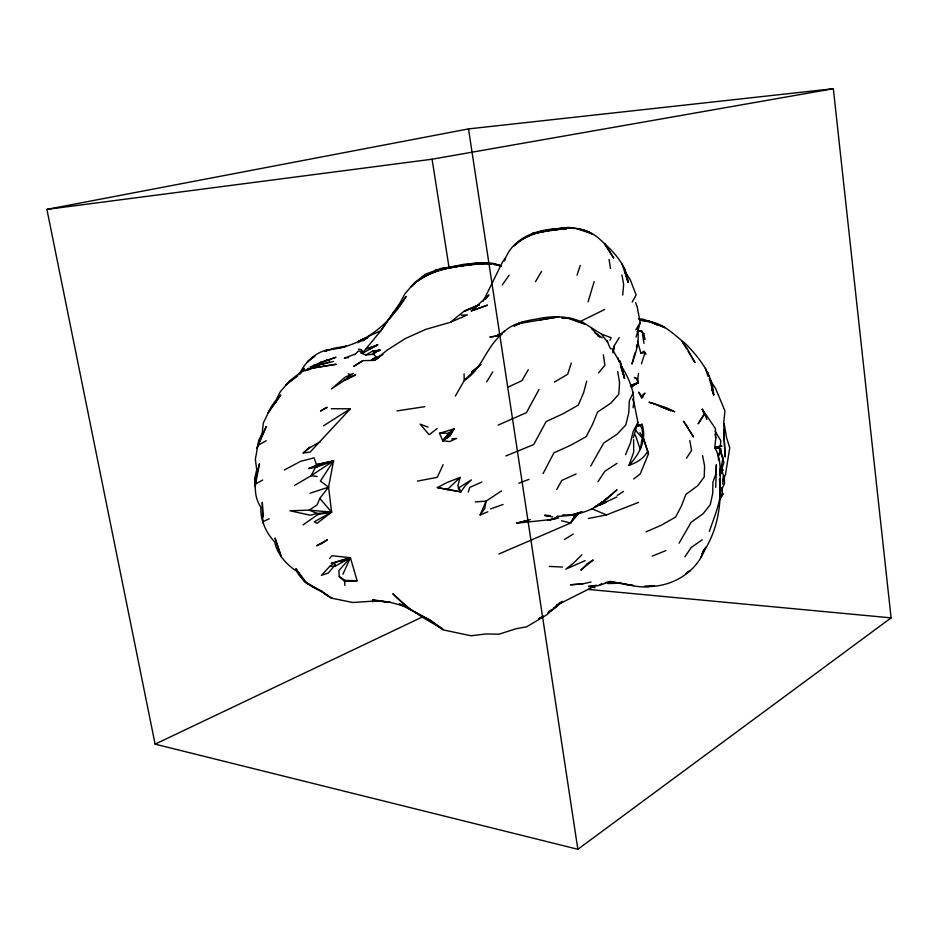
<?xml version="1.0" encoding="UTF-8"?>
<svg xmlns="http://www.w3.org/2000/svg" width="938" height="938" viewBox="0 0 938 938"><rect width="100%" height="100%" fill="white"/><g stroke="black" fill="none" stroke-linecap="round" stroke-linejoin="round"><path stroke-width="1.41" d="M464.064 373.852L464.216 380.605L455.305 396.106M633.068 407.76C635.941 392.002 628.272 377.299 620.335 364.214L624.52 378.307L620.159 360.919M715.753 487.397L716.362 464.697L716.116 473.42L712.939 482.132L712.739 493.376L710.254 504.726L703.054 513.766L691.083 522.314L679.1 543.196M722.706 484.102L723.339 475.249L721.861 470.313M622.715 295.083L623.653 284.437L621.917 274.928M637.348 328.71C640.044 340.506 635.858 353.005 631.919 364.108L634.897 352.899M313.14 367.989L336.167 364.261L310.49 368.411L300.981 371.976L289.795 380.781L280.321 391.709L275.948 400.186L271.352 406.506L263.355 422.932L262.183 432.993L258.689 440.579L255.371 459.257L256.719 469.832L254.644 478.462L255.007 486.752L259.474 463.806C255.417 477.981 252.017 493.986 260.846 507.212C260.272 520.051 265.982 532.69 274.705 541.93C277.179 554.381 286.325 564.383 296.631 571.23C301.954 581.021 311.838 587.387 321.969 591.397L306.374 582.627L295.857 568.709L304.721 582.029L328.452 595.618M376.349 356.897L373.254 354.259L373.523 351.422L380.078 350.202L376.384 351.586L373.254 354.259L365.797 354.974L360.485 352.758M709.363 531.354C713.748 518.55 719.212 505.84 720.642 492.45C719.071 477.465 722.999 461.484 714.791 447.766L715.753 438.187L715.377 428.525L702.269 409.203L704.098 414.303L698.142 423.859L704.719 413.74L702.269 409.203M719.95 472.084L720.466 467.863M638.567 373.465L637.711 378.811L638.262 382.54L631.321 387.3M613.1 352.864L614.238 345.805L619.209 337.574M613.089 351.949L614.238 345.805M316.446 464.662L333.541 460.91L320.409 481.042L328.558 487.185L319.788 498.395L331.606 512.136L314.242 521.798L317.079 523.31L331.606 512.136L328.558 487.185L333.541 460.91L316.446 464.662L314.124 457.85L300.664 461.32L284.296 469.997M719.95 473.631L723.034 457.533L720.067 450.052M719.845 448.599L721.017 450.967L718.285 455.809L718.52 459.913M594.153 281.599L588.091 301.837M460.077 477.477L457.85 486.001L460.804 491.887L465.213 485.79L471.345 479.928L458.236 488.112L460.804 491.887L437.296 487.584L447.145 482.46L460.077 477.477L447.109 489.812M636.374 347.283L637.125 344.481M586.719 381.098L583.565 392.846L578.289 405.11L562.964 413.799L546.139 421.561L533.699 444.577L505.899 455.95M257.739 445.503L256.895 448.505L266.275 426.462L257.739 445.503L266.216 440.731M504.421 260.928C512.101 237.912 537.24 228.837 559.705 228.743L549.07 230.162M636.07 337.105L640.197 322.789L637.16 306.644L635.577 302.575M633.279 437.788L637.946 422.534L634.041 402.742L632.575 399.107M504.597 260.096L505.219 258.114L502.405 262.265L483.281 301.063M705.587 547.217C697.274 572.755 670.623 588.138 644.558 586.379L654.431 585.769M468.285 492.063L469.774 487.42L481.851 482.038M571.289 363.076L567.666 374.262L554.452 382.059M719.88 474.921L723.937 462.411L720.783 453.066M577.022 275.221L580.259 265.431M719.845 475.085L721.932 468.965M720.267 450.228L718.285 455.809L721.017 450.967M639.974 432.582L643.398 438.327L647.677 451.237C643.996 458.576 636.468 462.692 628.964 465.389L633.689 452.186L633.619 439.688M704.555 549.047L700.733 557.594M641.44 363.85L645.051 352.629L644.019 351.129L640.889 353.227L637.465 341.162M702.292 553.713L703.863 549.832M647.677 451.237L648.486 453.863L640.173 474.053L633.631 478.99M319.788 498.395L317.114 504.855L309.259 510.143L289.936 510.788L310.337 515.232L317.196 513.473L331.606 512.136L309.259 510.143L317.196 513.473L317.888 514.493L331.606 512.136M487.866 511.796L480.115 514.962L486.06 501.162L501.478 490.937M702.316 553.103L703.359 550.629M625.529 454.649L630.348 443.217L633.209 431.257L637.946 422.534M610.04 340.224L611.119 337.692L601.34 334.045L580.95 321.136L604.623 309.505M342.956 574.22L350.413 557.7L331.888 555.73L329.613 558.485M443.111 464.685L437.272 477.336L417.398 481.112M722.577 480.772L725.461 474.651L729.752 447.836L726.551 437.636L724.183 423.659M721.498 489.824L724.523 483.527L724.3 476.363M543.102 473.561L553.924 452.843L570.363 445.398L586.168 436.674L592.499 424.492L597.541 412.063L610.919 403.07L618.787 394.23L619.561 382.387L617.65 371.448M633.431 392.319L629.316 400.807L628.765 412.767L625.81 424.937L617.204 434.118L603.685 443.076L590.729 466.022M464.216 380.605C480.608 370.088 485.169 350.718 498.336 337.446M539.045 389.422L526.453 412.638L498.148 425.078M498.852 554.018L570.644 523.017L576.026 513.637M632.189 302.059L636.128 294.978L630.301 279.782L625.552 272.466M561.534 520.778L570.644 523.017L575.897 513.86M556.703 489.53L561.827 480.385L576.131 473.971M449.806 436.264L453.957 428.912L439.476 433.309L442.818 440.731L449.759 441.564L456.654 438.398L451.67 438.972M720.067 475.226L723.21 469.774M528.305 369.701L521.891 380.699L507.857 387.218M535.539 281.623L541.543 271.41M719.88 498.418L722.67 493.716L721.639 487.912L720.325 489.706M354.752 354.763L358.457 350.953L363.452 351.879L380.828 330.751L400.01 302.857L405.028 293.653L414.233 283.053L425.289 274.259L440.743 268.467L483.422 262.746L493.376 263.355L501.349 266.005M486.681 381.895L492.79 371.823M628.964 465.389C639.399 454.191 647.091 439.992 642.108 424.386L640.49 425.676L636.492 426.309M635.835 329.73L640.197 322.789M503.483 332.427C511.55 323.833 524.459 320.995 535.809 319.178C550.641 315.883 566.423 315.438 580.645 321.488M720.032 498.629L722.952 494.103L719.634 499.755M701.8 554.346C717.089 532.714 721.955 505.172 719.622 479.236M597.952 481.733L604.822 471.322L617.052 463.302M686.44 458.19L691.576 450.498L689.805 440.567M276.464 400.725L274.904 403.035L276.452 400.913M684.869 556.832L691.283 547.417L702.187 539.807M390.642 316.763L406.166 296.408C388.613 325.662 361.564 347.072 327.01 349.921C314.464 352.993 304.944 362.643 299.433 373.934M393.843 312.166L380.828 330.751L369.068 336.027M502.322 284.941L509.123 275.221M480.115 514.962L484.817 508.431L486.06 501.162L475.226 501.889M442.818 440.731L448.739 433.227L453.957 428.912L449.408 436.147L442.818 440.731L453.957 428.912L442.818 440.731L448.634 437.014M300.101 373.77L304.416 368.317L299.961 373.676M485.415 299.304L488.886 294.931L471.333 310.877L487.397 305.225L471.333 310.877L476.047 307.676M598.573 372.902L604.916 365.21L603.357 354.74M570.644 523.017L578.898 513.203M335.136 565.051L328.288 573.012L321.417 575.369L329.719 566.411L334.573 562.694L350.413 557.7L357.108 580.728L344.633 581.443L339.286 576.636L338.876 570.539L350.413 557.7L331.231 563.328L334.573 562.694L335.101 566.2L329.719 566.411M309.681 447.156L303.22 452.984L310.115 452.104L350.378 408.792L331.29 408.722M581.865 554.768L573.646 563.046L565.813 569.143L585.148 560.631M562.12 601.387L555.976 607.332L547.874 612.807M464.838 379.656L480.995 364.436L471.521 372.128L480.162 365.105M560.045 602.923L546.936 614.707L526.64 626.819L515.982 628.73L499.344 634.135L485.509 634.006L471.028 635.776L442.701 629.785L430.179 620.264L399.107 603.884L403.07 605.127M373.254 354.259L376.584 351.363L380.078 350.202L373.183 350.789L365.797 354.974M500.845 334.057L504.363 331.032M641.545 396.071L645.004 393.116L641.662 397.9L638.614 392.119L641.545 396.071L641.662 397.9L642.964 397.044M303.22 452.984L309.294 447.965L320.503 441.552M362.607 361.165L353.673 366.359L362.525 360.661L374.379 360.38L387.558 349.862L405.263 338.571L425.746 329.379L450.392 322.297L463.735 311.439L479.341 304.78L464.146 311.439M449.349 433.813L451.026 432.453M364.343 340.013L366.125 338.571L357.753 342.733M642.108 424.386L636.527 425.899L642.108 424.386L640.49 425.676L641.967 428.818L643.398 438.327L648.486 453.863M362.854 340.846L364.941 339.193M558.696 518.011L547.604 520.203L553.186 519.019L557.958 516.428L554.417 519.195L516.486 523.205L530.357 519.629M344.481 380.218L353.286 373.394L344.832 377.416L331.431 388.953L343.378 381.063M437.167 428.549L429.147 434.74L420.13 424.128L428.08 427.165M305.425 370.78L308.872 368.13M562.472 601.715L553.526 608.281M577.855 849.289L891.1 617.872L833.343 88.711L468.519 128.905L46.9 209.385L155.11 744.151L577.855 849.289L468.519 128.905M540.734 617.65L538.623 619.068L540.909 617.403M548.941 611.599L551.227 609.946M556.891 516.392C574.666 515.771 592.875 511.773 606.159 499.122M595.513 506.755L602.606 501.724L594.282 507.435L600.754 503.823L595.513 506.755L605.643 500.024L616.981 489.765L603.791 500.892L607.801 497.961L604.506 500.024M538.623 619.068L543.243 615.938M562.085 601.539L556.246 605.479L593.906 586.461M686.593 572.977L689.922 570.738L685.666 573.622M317.888 514.493L318.615 514.012L303.021 524.905M308.754 468.508L317.161 466.854L318.146 464.427L308.754 468.508L333.541 460.91L311.17 475.695L294.462 485.474M361.916 353.509L377.744 344.914L366.277 348.877M617.227 495.416L623.524 491.418M323.516 425.805L350.378 408.792M564.465 539.502L573.294 533.98M326.576 407.28L320.491 411.055L327.339 407.432M553.842 518.972L557.958 516.428M358.351 341.538L362.924 338.935L367.813 337.492L358.351 341.538L367.813 337.492M374.379 360.38L378.084 358.304M335.101 566.2L350.413 557.7L341.491 561.991M601.633 583.717L597.998 585.734L588.56 586.449L594.915 587.727M255.265 484.137L262.734 480.01M632.177 385.717L638.262 382.54L636.679 379.163L634.393 377.451L637.711 378.811M630.254 385.635L638.262 382.54L630.864 386.175M344.176 380.594L355.713 374.801L344.234 380.476M369.947 348.713L377.744 344.914L369.068 348.326M263.519 523.732L262.851 521.845L269.229 518.737M644.054 337.07L644.84 339.404L643.843 333.611L642.518 334.245L643.972 343.343M155.11 744.151L422.909 616.712M616.841 496.929L599.581 505.09L606.323 502.252M324.935 351.41L333.799 348.256L346.251 346.169M371.565 359.887L382.962 354.693M465.271 310.63L479.388 304.698M325.087 351.246L328.64 349.698L327.01 349.921M450.392 322.297L467.347 314.91L461.273 315.25M646.071 531.834L661.466 525.151L675.665 517.014L681.457 505.875L685.913 494.385L697.696 485.743L704.204 476.973L704.59 465.846L702.515 455.493M306.925 369.889L312.589 367.438M307.359 370.311L319.131 365.316M632.693 384.897L638.262 382.54M502.111 334.045L498.148 335.675L489.847 337.07L500.833 335.511M309.692 369.091L320.608 364.636L333.482 361.458M652.227 556.152L665.898 550.571M375.763 358.691L379.269 357.284L372.667 358.609M588.431 518.491L606.44 514.927L638.637 502.358M518.843 483.269L529.02 479.318M354.951 354.189L344.34 358.082L348.655 357.601M333.541 460.91L317.161 466.854L315.731 466.62L311.17 475.695L317.161 476.492M599.57 585.289L610.368 581.419L621.484 583.577L615.023 582.662L617.509 582.838M490.527 508.935L503.061 504.468M721.205 448.903L714.791 447.766L720.361 445.867L720.841 440.801L715.19 431.269M328.558 487.185L310.032 493.224M722.072 493.892L722.67 493.716M538.389 232.026C558.239 227.899 581.208 223.76 598.139 237.771C611.541 249.731 626.162 263.05 628.085 282.15L622.082 264.012M338.372 348.361L346.204 346.31M310.079 366.84L313.409 365.984M377.299 357.788L379.269 357.284L374.672 358.351M326.916 363.088L313.292 365.292M516.486 523.205L527.391 520.531M636.726 425.934L640.947 424.926M714.791 447.766L721.791 446.16L714.791 447.766L720.232 446.664M591.069 581.994L581.935 584.022L570.386 584.784L582.815 583.823M605.35 582.498C621.062 580.458 636.949 590.072 652.93 585.804M602.231 501.971L604.858 501.467M377.029 600.918L352.629 602.477L330.786 597.998L320.726 590.53L326.365 595.126L331.759 597.799M539.854 319.87L558.931 316.821L518.421 323.645L521.587 323.094M497.668 334.526L501.994 333.764M46.9 209.385L432.09 159.214L833.343 88.711M538.635 232.108C556.117 228.649 575.627 223.877 591.972 233.89L577.949 229.013M375.997 600.895L371.999 601.551L378.448 600.73M548.965 230.314L567.982 227.383L571.254 227.805L551.509 229.916L532.092 233.574L568.698 227.7L573.986 228.45M445.573 268.151L442.701 268.585L463.947 264.282L472.494 263.789L434.833 270.578L475.883 262.792L483.422 262.746L448.458 267.705M637.535 331.372L641.662 330.751L643.28 334.737M396.985 410.891L424.832 406.67M372.492 351.34L380.078 350.202M640.889 353.227L645.051 352.629L646.071 354.306M588.56 586.449L596.803 585.265M637.23 331.489L640.877 331.055L643.843 333.611M607.613 583.553L621.132 583.213M439.476 433.309L448.739 433.227M357.108 580.728L345.219 580.399L339.286 576.636M378.073 600.484L372.515 600.285L390.149 602.348L406.635 606.769M638.52 318.955L642.659 319.143L652.004 322.25L639.88 320.233M550.125 515.666L544.72 515.408L552.775 516.979M544.72 515.408L549.938 515.654M549.34 566.423L562.507 567.044M373.523 351.422L376.384 351.586M639.927 320.128L648.193 320.89L657.198 324.771L649.366 321.453C664.339 323.856 674.879 335.323 686.147 344.293C699.631 358.351 712.563 374.461 713.748 394.957L711.602 388.332M588.349 589.416L891.1 617.872M566.845 318.428L561.663 317.771L570.597 318.603L581.736 322.813M569.448 318.756L584.62 324.173M491.301 264.129C463.735 263.484 431.691 266.943 410.774 286.876C430.296 267.295 459.69 266.005 485.567 263.308C490.891 263.777 496.343 263.684 501.197 266.204M494.174 264.551L501.15 265.946M629.058 584.89L633.244 585.511L624.098 584.011M358.48 349.159L361.294 349.604L363.452 351.879M622.726 583.799L627.663 584.691M437.296 487.584L460.804 491.887M500.575 265.806L498.465 265.173L501.162 266.263M348.221 373.84L350.484 374.555M580.587 229.376L589.392 232.319M591.761 508.666L606.44 514.927M443.193 629.234C425.301 619.092 407.151 609.102 392.823 593.66L409.472 608.961L430.179 620.264L442.021 628.413M596.357 333.905L602.126 337.821M594.985 333.06L598.327 335.37L591.432 328.593M597.471 335.417L599.757 337.164M635.155 429.932L642.225 437.917L640.314 449.525L635.26 434.904M601.34 334.045L607.66 342.288L606.992 340.682L610.474 348.936M681.996 341.35L686.311 347.166L694.999 362.572L688.117 351.34M709.316 378.811L715.542 388.332L724.945 410.973L723.819 421.772L724.124 437.319L723.702 430.179L725.168 456.771L723.702 430.179M611.775 348.315L620.792 363.897L624.52 378.307L620.499 365.879M682.758 342.593L686.593 348.842M705.294 415.405L706.912 419.462M617.814 357.589L619.15 361.74M705.446 368.329L707.944 376.314M711.672 388.297L713.748 394.957L709.491 378.929M625.177 272.606L628.085 282.15L624.227 267.506M707.721 372.245L708.788 376.255M715.119 434.13L715.753 438.187M609.055 259.451L610.474 268.502M432.09 159.214L449.044 267.529M344.633 581.443L344.879 585.464M263.109 516.58L262.288 502.276L262.851 521.845M719.552 479.119L719.669 481.921M719.915 487.537L720.22 494.549M269.956 409.859L267.94 413.119L280.79 395.004L269.956 409.859M308.496 360.802L307.23 362.174L314.945 355.983L308.496 360.802M287.626 383.208L285.832 385.131L297.862 375.552L287.626 383.208M587.27 563.785L580.833 570.163L593.179 559.974L587.27 563.785M516.568 243.681L513.942 245.944C527.719 232.46 547.874 229.564 566.341 229.001C549.07 229.728 530.099 231.874 516.568 243.681M327.21 539.866L321.91 543.512L316.54 545.775L327.21 539.866M518.632 323.692L513.954 326.131L524.178 321.558L518.632 323.692M320.948 362.091L314.664 365.339L336.003 357.237L320.948 362.091M581.795 511.949L571.23 515.396L562.448 515.29L569.952 515.337L581.795 511.949M327.62 360.192L326.401 360.356L329.648 360.755L327.62 360.192M381.555 601.012L372.515 600.285L390.149 602.348L381.555 601.012M653.54 403.516L648.99 402.25L666.578 407.784L674.821 411.805L653.54 403.516M661.7 326.014L649.366 321.453L664.808 327.655L661.7 326.014M670.67 410.668L659.062 405.861L670.67 410.668M607.05 247.269L604.4 243.634L613.733 258.102L607.05 247.269M281.294 556.785L275.045 538.201L281.294 556.785M686.862 426.169L683.603 421.291L693.499 437.002L686.862 426.169"/></g></svg>
